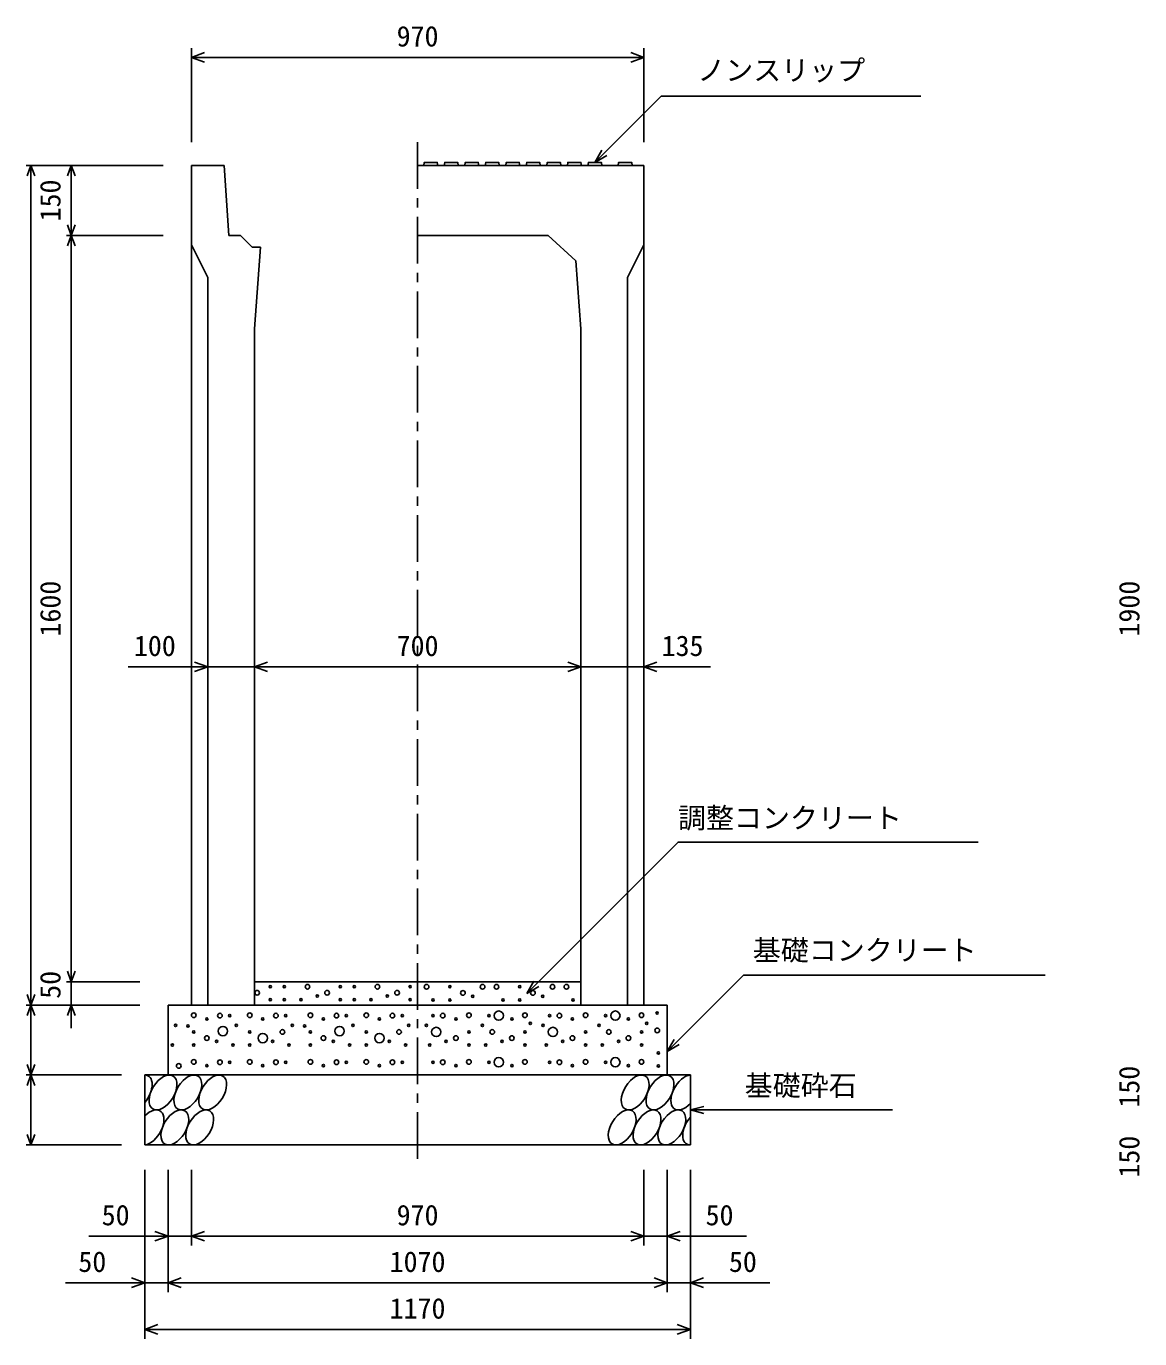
# Model space of a CAD drawing. Units: millimetres, scale not verified. Extents: x -16800 to 16800, y -5940 to 5940.
# Drawn here: x 11161 to 13548, y -2942 to -128 of the extents above; entities that cross this region are included whole.
import ezdxf
from ezdxf.enums import TextEntityAlignment as Align

# ---------------------------------------------------------------- set-up
doc = ezdxf.new("R2010")
doc.units = ezdxf.units.MM
doc.header["$LTSCALE"] = 20
doc.linetypes.add('CHAIN1', pattern=[8, 5, -1, 1, -1])
for name, color, linetype, lineweight in [('0-0_DIM', 7, 'Continuous', 25), ('0-2_HATCH', 6, 'Continuous', 25), ('0-5_OUTLINE', 3, 'Continuous', 25)]:
    doc.layers.add(name, color=color, linetype=linetype, lineweight=lineweight)
doc.styles.add('ＭＳ ゴシック', font='')
doc.styles.get('ＭＳ ゴシック').set_extended_font_data('MS Gothic')

msp = doc.modelspace()

# ---------------------------------------------------------------- linework, layer by layer
at = {"layer": '0-0_DIM'}
for p, q in [((11515, -174.92), (11515, -376.66)), ((12485, -194.92), (11515, -194.92)), ((12485, -174.92), (12485, -376.66)), ((12380, -420.16), (12522.21, -277.95)), ((13079.1, -277.95), (12522.21, -277.95)), ((12380, -420.16), (12395, -394.18)), ((12380, -420.16), (12405.98, -405.16)), ((11160.8, -426.66), (11454.13, -426.66)), ((11170.8, -426.66), (11170.8, -2226.66)), ((11257.46, -576.66), (11257.46, -426.66)), ((11247.46, -576.66), (11454.13, -576.66)), ((11257.46, -2176.66), (11257.46, -576.66)), ((11550, -1501.66), (11379.31, -1501.66)), ((11650, -1501.66), (11550, -1501.66)), ((11650, -1501.66), (12350, -1501.66)), ((12350, -1501.66), (12485, -1501.66)), ((12627.86, -1501.66), (12485, -1501.66)), ((12698.65, -2163.01), (12535, -2326.66)), ((12698.65, -2163.01), (13345.53, -2163.01)), ((11247.46, -2176.66), (11404.13, -2176.66)), ((11257.46, -2176.66), (11257.46, -2226.66)), ((12233.82, -2201.66), (12248.82, -2175.68)), ((12233.82, -2201.66), (12259.8, -2186.66)), ((11160.8, -2226.66), (11404.13, -2226.66)), ((11170.8, -2376.66), (11170.8, -2226.66)), ((11257.46, -2276.66), (11257.46, -2226.66)), ((12535, -2326.66), (12550, -2300.68)), ((12535, -2326.66), (12560.98, -2311.66)), ((11160.8, -2376.66), (11365, -2376.66)), ((11170.8, -2376.66), (11170.8, -2526.66)), ((12585, -2451.66), (12613.98, -2443.9)), ((12585, -2451.66), (13018.31, -2451.66)), ((12585, -2451.66), (12613.98, -2459.43)), ((11160.8, -2526.66), (11365, -2526.66)), ((11415, -2942.18), (11415, -2579.83)), ((11465, -2842.18), (11465, -2579.83)), ((11515, -2742.18), (11515, -2579.83)), ((12485, -2742.18), (12485, -2579.83)), ((12535, -2842.18), (12535, -2579.83)), ((12585, -2942.18), (12585, -2579.83)), ((11295, -2722.18), (11515, -2722.18)), ((11515, -2722.18), (12485, -2722.18)), ((12705, -2722.18), (12485, -2722.18)), ((11245, -2822.18), (11465, -2822.18)), ((11465, -2822.18), (12535, -2822.18)), ((12755, -2822.18), (12535, -2822.18)), ((11415, -2922.18), (12585, -2922.18))]:
    msp.add_line(p, q, dxfattribs=at)
at = {"layer": '0-0_DIM', "linetype": 'CHAIN1'}
msp.add_line((12000, -376.66), (12000, -2576.66), dxfattribs=at)
at = {"layer": '0-0_DIM'}
for points in [[(11543.23, -205.18), (11515.04, -194.92), (11543.23, -184.66)], [(12456.85, -184.66), (12485.04, -194.92), (12456.85, -205.18)], [(11162.59, -449.21), (11170.8, -426.66), (11179.01, -449.21)], [(11249.26, -449.21), (11257.46, -426.66), (11265.67, -449.21)], [(11265.67, -554.11), (11257.46, -576.66), (11249.26, -554.11)], [(11249.26, -599.21), (11257.46, -576.66), (11265.67, -599.21)], [(11521.81, -1511.92), (11550, -1501.66), (11521.81, -1491.4)], [(11678.19, -1511.92), (11650, -1501.66), (11678.19, -1491.4)], [(12321.81, -1491.4), (12350, -1501.66), (12321.81, -1511.92)], [(12513.19, -1491.4), (12485, -1501.66), (12513.19, -1511.92)], [(12233.82, -2201.66), (12558.29, -1877.2), (13201.84, -1877.2)], [(11265.67, -2154.11), (11257.46, -2176.66), (11249.26, -2154.11)], [(11179.01, -2204.11), (11170.8, -2226.66), (11162.59, -2204.11)], [(11179.01, -2249.21), (11170.8, -2226.66), (11162.59, -2249.21)], [(11265.67, -2249.21), (11257.46, -2226.66), (11249.26, -2249.21)], [(11179.01, -2354.11), (11170.8, -2376.66), (11162.59, -2354.11)], [(11179.01, -2399.21), (11170.8, -2376.66), (11162.59, -2399.21)], [(11179.01, -2504.11), (11170.8, -2526.66), (11162.59, -2504.11)], [(11436.81, -2711.91), (11465, -2722.18), (11436.81, -2732.44)], [(11543.19, -2732.44), (11515, -2722.18), (11543.19, -2711.91)], [(12456.81, -2711.91), (12485, -2722.18), (12456.81, -2732.44)], [(12563.19, -2711.91), (12535, -2722.18), (12563.19, -2732.44)], [(11386.81, -2811.91), (11415, -2822.18), (11386.81, -2832.44)], [(11493.19, -2832.44), (11465, -2822.18), (11493.19, -2811.91)], [(12506.81, -2811.91), (12535, -2822.18), (12506.81, -2832.44)], [(12613.19, -2811.91), (12585, -2822.18), (12613.19, -2832.44)], [(11443.19, -2932.44), (11415, -2922.18), (11443.19, -2911.91)], [(12556.81, -2911.91), (12585, -2922.18), (12556.81, -2932.44)]]:
    msp.add_lwpolyline(points, dxfattribs=at)
at = {"layer": '0-2_HATCH'}
for points in [[(12013, -426.66), (12014, -420.16), (12042, -420.16), (12043, -426.66)], [(12057, -426.66), (12058, -420.16), (12086, -420.16), (12087, -426.66)], [(12101, -426.66), (12102, -420.16), (12130, -420.16), (12131, -426.66)], [(12145, -426.66), (12146, -420.16), (12174, -420.16), (12175, -426.66)], [(12189, -426.66), (12190, -420.16), (12218, -420.16), (12219, -426.66)], [(12233, -426.66), (12234, -420.16), (12262, -420.16), (12263, -426.66)], [(12277, -426.66), (12278, -420.16), (12306, -420.16), (12307, -426.66)], [(12321, -426.66), (12322, -420.16), (12350, -420.16), (12351, -426.66)], [(12365, -426.66), (12366, -420.16), (12394, -420.16), (12395, -426.66)], [(12430, -426.66), (12431, -420.16), (12459, -420.16), (12460, -426.66)]]:
    msp.add_lwpolyline(points, dxfattribs=at)
for centre, radius in [((11683.97, -2187.35), 2.5), ((11713.97, -2187.35), 2.5), ((11763.88, -2187.35), 5), ((11833.97, -2187.35), 2.5), ((11863.97, -2187.35), 2.5), ((11913.88, -2187.35), 5), ((11983.97, -2187.35), 2.5), ((12019.13, -2187.63), 5), ((12069.04, -2187.63), 2.5), ((12139.13, -2187.63), 5), ((12169.13, -2187.63), 5), ((12219.04, -2187.63), 2.5), ((12289.13, -2187.63), 5), ((12319.13, -2187.63), 5), ((11655.93, -2200.48), 5), ((11683.97, -2215.36), 2.5), ((11713.97, -2215.36), 2.5), ((11749.86, -2215.36), 2.5), ((11784.9, -2207.48), 2.5), ((11805.93, -2200.48), 5), ((11833.97, -2215.36), 2.5), ((11863.97, -2215.36), 2.5), ((11899.86, -2215.36), 2.5), ((11934.9, -2207.48), 2.5), ((11955.93, -2200.48), 5), ((11983.97, -2215.36), 2.5), ((12033.15, -2215.65), 2.5), ((12069.04, -2215.65), 2.5), ((12097.08, -2200.76), 5), ((12118.11, -2207.77), 2.5), ((12183.15, -2215.65), 2.5), ((12219.04, -2215.65), 2.5), ((12247.08, -2200.76), 5), ((12268.11, -2207.77), 2.5), ((12333.15, -2215.65), 2.5), ((11519.97, -2248.61), 5), ((11576.04, -2249.48), 5), ((11597.07, -2249.48), 2.5), ((11639.97, -2248.61), 5), ((11696.04, -2249.48), 5), ((11717.07, -2249.48), 2.5), ((11769.97, -2248.61), 5), ((11826.04, -2249.48), 5), ((11847.07, -2249.48), 2.5), ((11889.97, -2248.61), 5), ((11946.04, -2249.48), 5), ((11967.07, -2249.48), 2.5), ((12032.93, -2249.48), 2.5), ((12053.96, -2249.48), 5), ((12110.03, -2248.61), 5), ((12152.93, -2249.48), 2.5), ((12173.96, -2249.48), 10), ((12230.03, -2248.61), 5), ((12282.93, -2249.48), 2.5), ((12303.96, -2249.48), 5), ((12360.03, -2248.61), 5), ((12402.93, -2249.48), 2.5), ((12423.96, -2249.48), 10), ((12480.03, -2248.61), 5), ((12513.57, -2243.98), 2.5), ((11481.09, -2270.49), 2.5), ((11507.55, -2271.4), 2.5), ((11548.01, -2256.49), 2.5), ((11582.58, -2282.5), 10), ((11611.09, -2270.49), 2.5), ((11668.01, -2256.49), 2.5), ((11731.09, -2270.49), 2.5), ((11757.55, -2271.4), 2.5), ((11798.01, -2256.49), 2.5), ((11832.58, -2282.5), 10), ((11861.09, -2270.49), 2.5), ((11918.01, -2256.49), 2.5), ((11981.09, -2270.49), 2.5), ((12018.91, -2270.49), 2.5), ((12039.94, -2284.5), 10), ((12081.99, -2256.49), 2.5), ((12138.91, -2270.49), 2.5), ((12201.99, -2256.49), 2.5), ((12241.37, -2266.18), 2.5), ((12268.91, -2270.49), 2.5), ((12289.94, -2284.5), 10), ((12331.99, -2256.49), 2.5), ((12388.91, -2270.49), 2.5), ((12451.99, -2256.49), 2.5), ((12491.37, -2266.18), 2.5), ((12513.65, -2281.11), 5), ((11519.97, -2284.5), 2.5), ((11548.01, -2297.63), 5), ((11569.03, -2304.64), 2.5), ((11639.97, -2284.5), 2.5), ((11668.01, -2297.63), 10), ((11689.03, -2304.64), 2.5), ((11710.06, -2284.5), 5), ((11769.97, -2284.5), 2.5), ((11798.01, -2297.63), 5), ((11819.03, -2304.64), 2.5), ((11889.97, -2284.5), 2.5), ((11918.01, -2297.63), 10), ((11939.03, -2304.64), 2.5), ((11960.06, -2284.5), 5), ((12060.97, -2304.64), 2.5), ((12081.99, -2297.63), 5), ((12110.03, -2284.5), 2.5), ((12159.94, -2284.5), 5), ((12180.97, -2304.64), 2.5), ((12201.99, -2297.63), 5), ((12230.03, -2284.5), 2.5), ((12310.97, -2304.64), 2.5), ((12331.99, -2297.63), 5), ((12360.03, -2284.5), 2.5), ((12409.94, -2284.5), 5), ((12430.97, -2304.64), 2.5), ((12451.99, -2297.63), 5), ((12480.03, -2284.5), 2.5), ((11474.08, -2312.51), 2.5), ((11519.97, -2312.51), 2.5), ((11604.08, -2312.51), 2.5), ((11639.97, -2312.51), 2.5), ((11724.08, -2312.51), 2.5), ((11769.97, -2312.51), 2.5), ((11854.08, -2312.51), 2.5), ((11889.97, -2312.51), 2.5), ((11974.08, -2312.51), 2.5), ((12025.92, -2312.51), 2.5), ((12110.03, -2312.51), 2.5), ((12145.92, -2312.51), 2.5), ((12230.03, -2312.51), 2.5), ((12275.92, -2312.51), 2.5), ((12360.03, -2312.51), 2.5), ((12395.92, -2312.51), 2.5), ((12480.03, -2312.51), 2.5), ((12516.2, -2329.34), 2.5), ((11487.79, -2357.23), 5), ((11519.97, -2348.61), 5), ((11548.01, -2356.49), 2.5), ((11576.04, -2349.48), 5), ((11597.07, -2349.48), 2.5), ((11639.97, -2348.61), 5), ((11668.01, -2356.49), 2.5), ((11696.04, -2349.48), 5), ((11717.07, -2349.48), 2.5), ((11769.97, -2348.61), 5), ((11798.01, -2356.49), 2.5), ((11826.04, -2349.48), 5), ((11847.07, -2349.48), 2.5), ((11889.97, -2348.61), 5), ((11918.01, -2356.49), 2.5), ((11946.04, -2349.48), 5), ((11967.07, -2349.48), 2.5), ((12032.93, -2349.48), 2.5), ((12053.96, -2349.48), 5), ((12081.99, -2356.49), 2.5), ((12110.03, -2348.61), 5), ((12152.93, -2349.48), 2.5), ((12173.96, -2349.48), 10), ((12201.99, -2356.49), 2.5), ((12230.03, -2348.61), 5), ((12282.93, -2349.48), 2.5), ((12303.96, -2349.48), 5), ((12331.99, -2356.49), 2.5), ((12360.03, -2348.61), 5), ((12402.93, -2349.48), 2.5), ((12423.96, -2349.48), 10), ((12451.99, -2356.49), 2.5), ((12480.03, -2348.61), 5), ((12516.2, -2357.36), 2.5)]:
    msp.add_circle(centre, radius, dxfattribs=at)
for centre, start_param, end_param in [((11400.84, -2414.18), 4.4524467, 6.6076907), ((12572.93, -2414.18), 0.4022642, 4.3746879), ((11426.16, -2489.17), 3.5766262, 7.4835112), ((12598.25, -2489.17), 1.2768793, 3.5000728)]:
    msp.add_ellipse(centre, major_axis=(21.81, 35.31), ratio=0.5792, start_param=start_param, end_param=end_param, dxfattribs=at)
for centre in [(11454.05, -2414.18), (11507.26, -2414.18), (11560.47, -2414.18), (12466.51, -2414.18), (12519.72, -2414.18), (11479.37, -2489.17), (11532.58, -2489.17), (12438.63, -2489.17), (12491.84, -2489.17), (12545.04, -2489.17)]:
    msp.add_ellipse(centre, major_axis=(21.81, 35.31), ratio=0.5792, dxfattribs=at)
at = {"layer": '0-5_OUTLINE'}
for p, q in [((11585, -426.66), (11515, -426.66)), ((11515, -426.66), (11515, -2226.66)), ((11595, -576.66), (11585, -426.66)), ((12485, -426.66), (12000, -426.66)), ((12485, -426.66), (12485, -2226.66)), ((11620, -576.66), (11595, -576.66)), ((11620, -576.66), (11645, -601.66)), ((12280, -576.66), (12000, -576.66)), ((12339.11, -631.51), (12280, -576.66)), ((11515, -596.66), (11550, -666.66)), ((11663.12, -601.66), (11645, -601.66)), ((11650, -776.66), (11663.12, -601.66)), ((12485, -596.66), (12450, -666.66)), ((12339.11, -631.51), (12350, -776.66)), ((11550, -666.66), (11550, -2226.66)), ((12450, -666.66), (12450, -2226.66)), ((11650, -776.66), (11650, -2226.66)), ((12350, -776.66), (12350, -2226.66)), ((11650, -2176.66), (12350, -2176.66)), ((11465, -2226.66), (12535, -2226.66)), ((11465, -2226.66), (11465, -2376.66)), ((11650, -2226.66), (11515, -2226.66)), ((12485, -2226.66), (12350, -2226.66)), ((12535, -2226.66), (12535, -2376.66)), ((11415, -2376.66), (12585, -2376.66)), ((11415, -2376.66), (11415, -2526.66)), ((12585, -2376.66), (12585, -2526.66)), ((11415, -2526.66), (12585, -2526.66))]:
    msp.add_line(p, q, dxfattribs=at)

# ---------------------------------------------------------------- texts
at = {"layer": '0-0_DIM', "style": 'ＭＳ ゴシック'}
for s, p in [('970', (11955, -184.92)), ('ノンスリップ', (12599.52, -257.77)), ('100', (11391.62, -1491.66)), ('700', (11955, -1491.66)), ('135', (12523.14, -1491.66)), ('調整コンクリート', (12558.29, -1860.77)), ('基礎コンクリート', (12718.65, -2144.27)), ('基礎砕石', (12701.32, -2434.49)), ('50', (11322.56, -2712.18)), ('970', (11955, -2712.18)), ('50', (12617.44, -2712.18)), ('50', (11272.56, -2812.18)), ('1070', (11940, -2812.18)), ('50', (12667.44, -2812.18)), ('1170', (11940, -2912.18))]:
    msp.add_text(s, height=43.99, dxfattribs=at).set_placement(p, align=Align.BOTTOM_LEFT)
for s, p in [('150', (11247.46, -546.66)), ('1600', (11247.46, -1436.66)), ('1900', (13560.8, -1436.66)), ('50', (11247.46, -2213.33)), ('150', (13560.8, -2446.66)), ('150', (13560.8, -2596.66))]:
    msp.add_text(s, height=43.99, rotation=90, dxfattribs=at).set_placement(p, align=Align.BOTTOM_LEFT)

doc.saveas('drawing.dxf')
